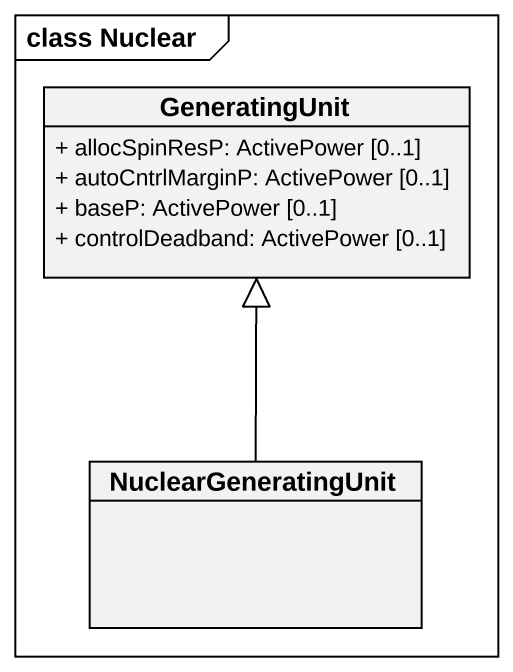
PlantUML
@startuml
mainframe class Nuclear
hide circle
hide empty members
skinparam classAttributeIconSize 0
class GeneratingUnit {
  + allocSpinResP: ActivePower [0..1]
  + autoCntrlMarginP: ActivePower [0..1]
  + baseP: ActivePower [0..1]
  + controlDeadband: ActivePower [0..1]
}
class NuclearGeneratingUnit
NuclearGeneratingUnit -up-|> GeneratingUnit
@enduml
